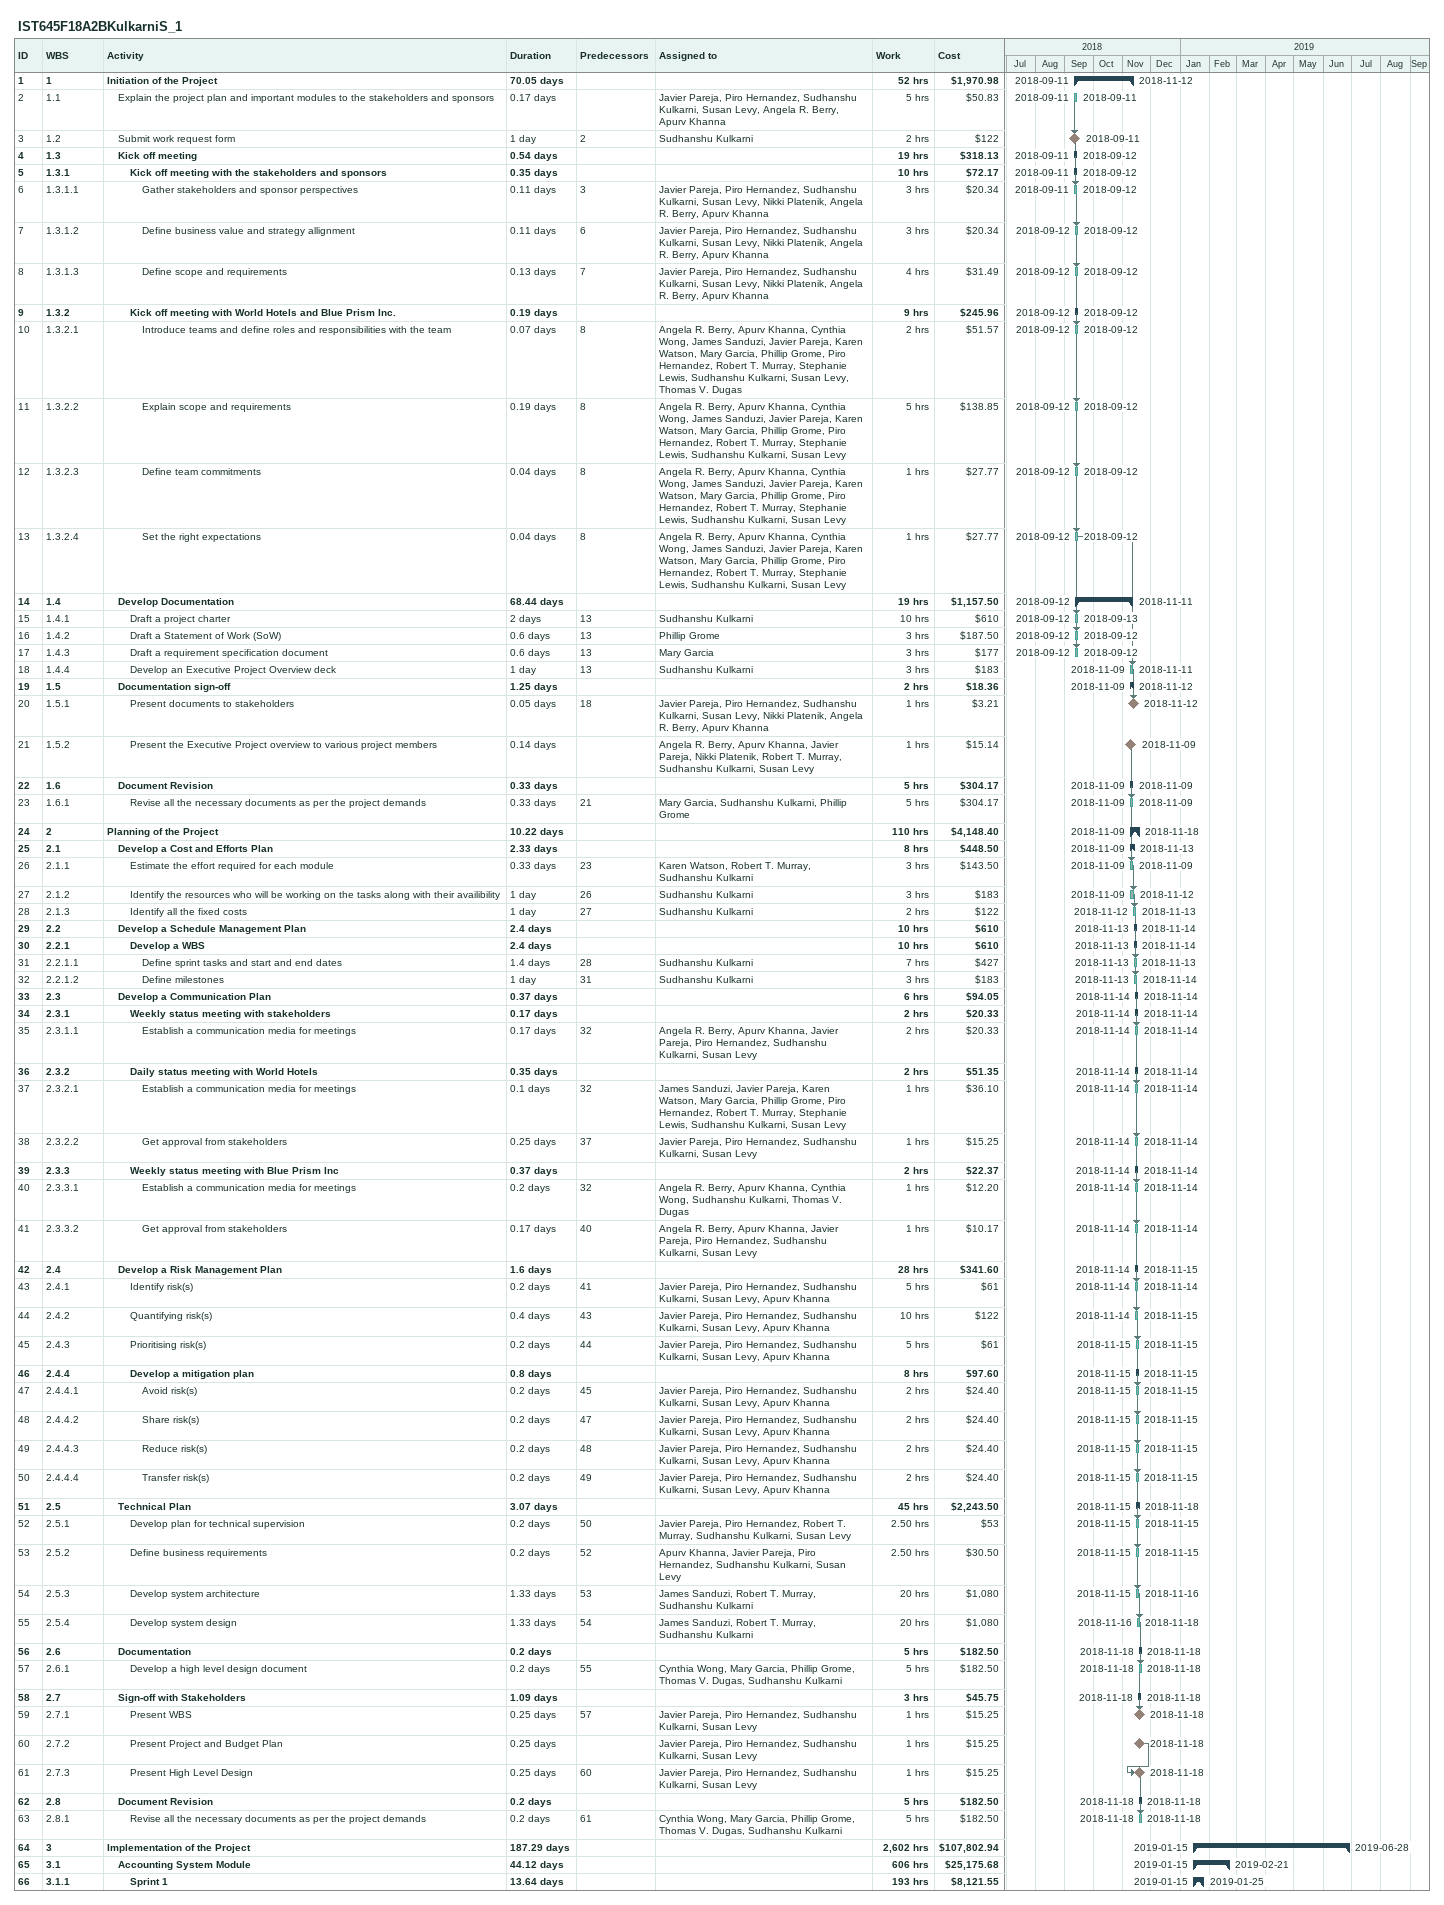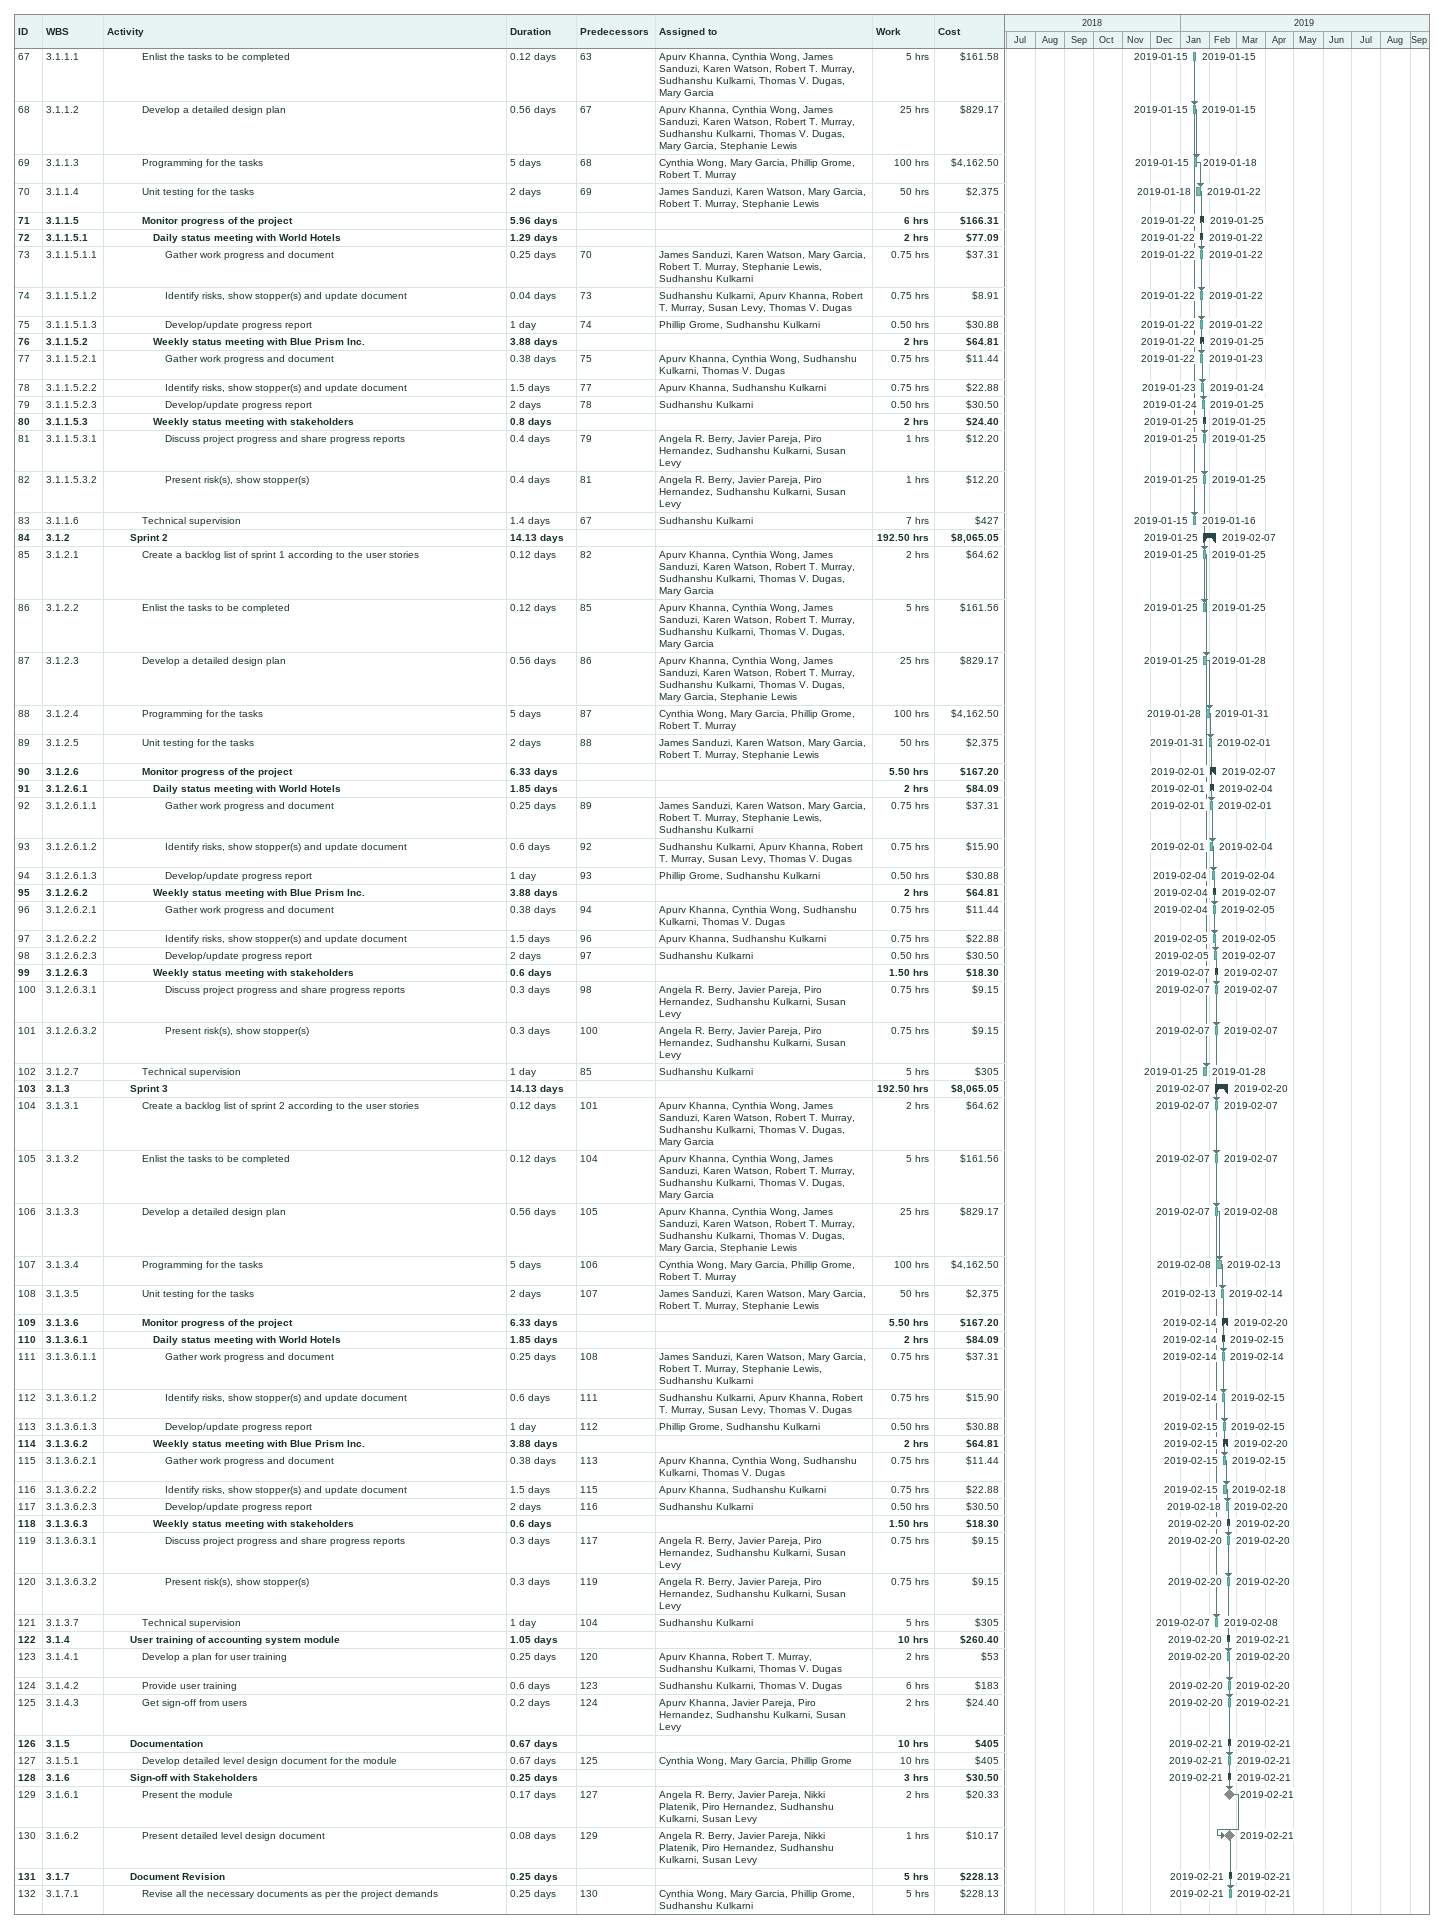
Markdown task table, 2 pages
IST645F18A2BKulkarniS_1

| ID | WBS | Task | Duration | Start | Finish | Predecessors | Resources | Work (h) | Cost ($) |
|---|---|---|---|---|---|---|---|---|---|
| 1 | 1 | **Initiation of the Project** | 70.05d | 2018-09-11 | 2018-11-12 |  |  | 52 | 1970.98 |
| 2 | 1.1 | Explain the project plan and important modules to the stakeholders and sponsors | 0.17d | 2018-09-11 | 2018-09-11 |  | Javier Pareja, Piro Hernandez, Sudhanshu Kulkarni, Susan Levy, Angela R. Berry, Apurv Khanna | 5 | 50.83 |
| 3 | 1.2 | Submit work request form | 1d | 2018-09-11 | 2018-09-11 | 2 | Sudhanshu Kulkarni | 2 | 122 |
| 4 | 1.3 | **Kick off meeting** | 0.54d | 2018-09-11 | 2018-09-12 |  |  | 19 | 318.13 |
| 5 | 1.3.1 | **Kick off meeting with the stakeholders and sponsors** | 0.35d | 2018-09-11 | 2018-09-12 |  |  | 10 | 72.17 |
| 6 | 1.3.1.1 | Gather stakeholders and sponsor perspectives | 0.11d | 2018-09-11 | 2018-09-12 | 3 | Javier Pareja, Piro Hernandez, Sudhanshu Kulkarni, Susan Levy, Nikki Platenik, Angela R. Berry, Apurv Khanna | 3 | 20.34 |
| 7 | 1.3.1.2 | Define business value and strategy allignment | 0.11d | 2018-09-12 | 2018-09-12 | 6 | Javier Pareja, Piro Hernandez, Sudhanshu Kulkarni, Susan Levy, Nikki Platenik, Angela R. Berry, Apurv Khanna | 3 | 20.34 |
| 8 | 1.3.1.3 | Define scope and requirements | 0.13d | 2018-09-12 | 2018-09-12 | 7 | Javier Pareja, Piro Hernandez, Sudhanshu Kulkarni, Susan Levy, Nikki Platenik, Angela R. Berry, Apurv Khanna | 4 | 31.49 |
| 9 | 1.3.2 | **Kick off meeting with World Hotels and Blue Prism Inc.** | 0.19d | 2018-09-12 | 2018-09-12 |  |  | 9 | 245.96 |
| 10 | 1.3.2.1 | Introduce teams and define roles and responsibilities with the team | 0.07d | 2018-09-12 | 2018-09-12 | 8 | Angela R. Berry, Apurv Khanna, Cynthia Wong, James Sanduzi, Javier Pareja, Karen Watson, Mary Garcia, Phillip Grome, Piro Hernandez, Robert T. Murray, Stephanie Lewis, Sudhanshu Kulkarni, Susan Levy, Thomas V. Dugas | 2 | 51.57 |
| 11 | 1.3.2.2 | Explain scope and requirements | 0.19d | 2018-09-12 | 2018-09-12 | 8 | Angela R. Berry, Apurv Khanna, Cynthia Wong, James Sanduzi, Javier Pareja, Karen Watson, Mary Garcia, Phillip Grome, Piro Hernandez, Robert T. Murray, Stephanie Lewis, Sudhanshu Kulkarni, Susan Levy | 5 | 138.85 |
| 12 | 1.3.2.3 | Define team commitments | 0.04d | 2018-09-12 | 2018-09-12 | 8 | Angela R. Berry, Apurv Khanna, Cynthia Wong, James Sanduzi, Javier Pareja, Karen Watson, Mary Garcia, Phillip Grome, Piro Hernandez, Robert T. Murray, Stephanie Lewis, Sudhanshu Kulkarni, Susan Levy | 1 | 27.77 |
| 13 | 1.3.2.4 | Set the right expectations | 0.04d | 2018-09-12 | 2018-09-12 | 8 | Angela R. Berry, Apurv Khanna, Cynthia Wong, James Sanduzi, Javier Pareja, Karen Watson, Mary Garcia, Phillip Grome, Piro Hernandez, Robert T. Murray, Stephanie Lewis, Sudhanshu Kulkarni, Susan Levy | 1 | 27.77 |
| 14 | 1.4 | **Develop Documentation** | 68.44d | 2018-09-12 | 2018-11-11 |  |  | 19 | 1157.50 |
| 15 | 1.4.1 | Draft a project charter | 2d | 2018-09-12 | 2018-09-13 | 13 | Sudhanshu Kulkarni | 10 | 610 |
| 16 | 1.4.2 | Draft a Statement of Work (SoW) | 0.6d | 2018-09-12 | 2018-09-12 | 13 | Phillip Grome | 3 | 187.50 |
| 17 | 1.4.3 | Draft a requirement specification document | 0.6d | 2018-09-12 | 2018-09-12 | 13 | Mary Garcia | 3 | 177 |
| 18 | 1.4.4 | Develop an Executive Project Overview deck | 1d | 2018-11-09 | 2018-11-11 | 13 | Sudhanshu Kulkarni | 3 | 183 |
| 19 | 1.5 | **Documentation sign-off** | 1.25d | 2018-11-09 | 2018-11-12 |  |  | 2 | 18.36 |
| 20 | 1.5.1 | Present documents to stakeholders | 0.05d | 2018-11-12 | 2018-11-12 | 18 | Javier Pareja, Piro Hernandez, Sudhanshu Kulkarni, Susan Levy, Nikki Platenik, Angela R. Berry, Apurv Khanna | 1 | 3.21 |
| 21 | 1.5.2 | Present the Executive Project overview to various project members | 0.14d | 2018-11-09 | 2018-11-09 |  | Angela R. Berry, Apurv Khanna, Javier Pareja, Nikki Platenik, Robert T. Murray, Sudhanshu Kulkarni, Susan Levy | 1 | 15.14 |
| 22 | 1.6 | **Document Revision** | 0.33d | 2018-11-09 | 2018-11-09 |  |  | 5 | 304.17 |
| 23 | 1.6.1 | Revise all the necessary documents as per the project demands | 0.33d | 2018-11-09 | 2018-11-09 | 21 | Mary Garcia, Sudhanshu Kulkarni, Phillip Grome | 5 | 304.17 |
| 24 | 2 | **Planning of the Project** | 10.22d | 2018-11-09 | 2018-11-18 |  |  | 110 | 4148.40 |
| 25 | 2.1 | **Develop a Cost and Efforts Plan** | 2.33d | 2018-11-09 | 2018-11-13 |  |  | 8 | 448.50 |
| 26 | 2.1.1 | Estimate the effort required for each module | 0.33d | 2018-11-09 | 2018-11-09 | 23 | Karen Watson, Robert T. Murray, Sudhanshu Kulkarni | 3 | 143.50 |
| 27 | 2.1.2 | Identify the resources who will be working on the tasks along with their availibility | 1d | 2018-11-09 | 2018-11-12 | 26 | Sudhanshu Kulkarni | 3 | 183 |
| 28 | 2.1.3 | Identify all the fixed costs | 1d | 2018-11-12 | 2018-11-13 | 27 | Sudhanshu Kulkarni | 2 | 122 |
| 29 | 2.2 | **Develop a Schedule Management Plan** | 2.4d | 2018-11-13 | 2018-11-14 |  |  | 10 | 610 |
| 30 | 2.2.1 | **Develop a WBS** | 2.4d | 2018-11-13 | 2018-11-14 |  |  | 10 | 610 |
| 31 | 2.2.1.1 | Define sprint tasks and start and end dates | 1.4d | 2018-11-13 | 2018-11-13 | 28 | Sudhanshu Kulkarni | 7 | 427 |
| 32 | 2.2.1.2 | Define milestones | 1d | 2018-11-13 | 2018-11-14 | 31 | Sudhanshu Kulkarni | 3 | 183 |
| 33 | 2.3 | **Develop a Communication Plan** | 0.37d | 2018-11-14 | 2018-11-14 |  |  | 6 | 94.05 |
| 34 | 2.3.1 | **Weekly status meeting with stakeholders** | 0.17d | 2018-11-14 | 2018-11-14 |  |  | 2 | 20.33 |
| 35 | 2.3.1.1 | Establish a communication media for meetings | 0.17d | 2018-11-14 | 2018-11-14 | 32 | Angela R. Berry, Apurv Khanna, Javier Pareja, Piro Hernandez, Sudhanshu Kulkarni, Susan Levy | 2 | 20.33 |
| 36 | 2.3.2 | **Daily status meeting with World Hotels** | 0.35d | 2018-11-14 | 2018-11-14 |  |  | 2 | 51.35 |
| 37 | 2.3.2.1 | Establish a communication media for meetings | 0.1d | 2018-11-14 | 2018-11-14 | 32 | James Sanduzi, Javier Pareja, Karen Watson, Mary Garcia, Phillip Grome, Piro Hernandez, Robert T. Murray, Stephanie Lewis, Sudhanshu Kulkarni, Susan Levy | 1 | 36.10 |
| 38 | 2.3.2.2 | Get approval from stakeholders | 0.25d | 2018-11-14 | 2018-11-14 | 37 | Javier Pareja, Piro Hernandez, Sudhanshu Kulkarni, Susan Levy | 1 | 15.25 |
| 39 | 2.3.3 | **Weekly status meeting with Blue Prism Inc** | 0.37d | 2018-11-14 | 2018-11-14 |  |  | 2 | 22.37 |
| 40 | 2.3.3.1 | Establish a communication media for meetings | 0.2d | 2018-11-14 | 2018-11-14 | 32 | Angela R. Berry, Apurv Khanna, Cynthia Wong, Sudhanshu Kulkarni, Thomas V. Dugas | 1 | 12.20 |
| 41 | 2.3.3.2 | Get approval from stakeholders | 0.17d | 2018-11-14 | 2018-11-14 | 40 | Angela R. Berry, Apurv Khanna, Javier Pareja, Piro Hernandez, Sudhanshu Kulkarni, Susan Levy | 1 | 10.17 |
| 42 | 2.4 | **Develop a Risk Management Plan** | 1.6d | 2018-11-14 | 2018-11-15 |  |  | 28 | 341.60 |
| 43 | 2.4.1 | Identify risk(s) | 0.2d | 2018-11-14 | 2018-11-14 | 41 | Javier Pareja, Piro Hernandez, Sudhanshu Kulkarni, Susan Levy, Apurv Khanna | 5 | 61 |
| 44 | 2.4.2 | Quantifying risk(s) | 0.4d | 2018-11-14 | 2018-11-15 | 43 | Javier Pareja, Piro Hernandez, Sudhanshu Kulkarni, Susan Levy, Apurv Khanna | 10 | 122 |
| 45 | 2.4.3 | Prioritising risk(s) | 0.2d | 2018-11-15 | 2018-11-15 | 44 | Javier Pareja, Piro Hernandez, Sudhanshu Kulkarni, Susan Levy, Apurv Khanna | 5 | 61 |
| 46 | 2.4.4 | **Develop a mitigation plan** | 0.8d | 2018-11-15 | 2018-11-15 |  |  | 8 | 97.60 |
| 47 | 2.4.4.1 | Avoid risk(s) | 0.2d | 2018-11-15 | 2018-11-15 | 45 | Javier Pareja, Piro Hernandez, Sudhanshu Kulkarni, Susan Levy, Apurv Khanna | 2 | 24.40 |
| 48 | 2.4.4.2 | Share risk(s) | 0.2d | 2018-11-15 | 2018-11-15 | 47 | Javier Pareja, Piro Hernandez, Sudhanshu Kulkarni, Susan Levy, Apurv Khanna | 2 | 24.40 |
| 49 | 2.4.4.3 | Reduce risk(s) | 0.2d | 2018-11-15 | 2018-11-15 | 48 | Javier Pareja, Piro Hernandez, Sudhanshu Kulkarni, Susan Levy, Apurv Khanna | 2 | 24.40 |
| 50 | 2.4.4.4 | Transfer risk(s) | 0.2d | 2018-11-15 | 2018-11-15 | 49 | Javier Pareja, Piro Hernandez, Sudhanshu Kulkarni, Susan Levy, Apurv Khanna | 2 | 24.40 |
| 51 | 2.5 | **Technical Plan** | 3.07d | 2018-11-15 | 2018-11-18 |  |  | 45 | 2243.50 |
| 52 | 2.5.1 | Develop plan for technical supervision | 0.2d | 2018-11-15 | 2018-11-15 | 50 | Javier Pareja, Piro Hernandez, Robert T. Murray, Sudhanshu Kulkarni, Susan Levy | 2.50 | 53 |
| 53 | 2.5.2 | Define business requirements | 0.2d | 2018-11-15 | 2018-11-15 | 52 | Apurv Khanna, Javier Pareja, Piro Hernandez, Sudhanshu Kulkarni, Susan Levy | 2.50 | 30.50 |
| 54 | 2.5.3 | Develop system architecture | 1.33d | 2018-11-15 | 2018-11-16 | 53 | James Sanduzi, Robert T. Murray, Sudhanshu Kulkarni | 20 | 1080 |
| 55 | 2.5.4 | Develop system design | 1.33d | 2018-11-16 | 2018-11-18 | 54 | James Sanduzi, Robert T. Murray, Sudhanshu Kulkarni | 20 | 1080 |
| 56 | 2.6 | **Documentation** | 0.2d | 2018-11-18 | 2018-11-18 |  |  | 5 | 182.50 |
| 57 | 2.6.1 | Develop a high level design document | 0.2d | 2018-11-18 | 2018-11-18 | 55 | Cynthia Wong, Mary Garcia, Phillip Grome, Thomas V. Dugas, Sudhanshu Kulkarni | 5 | 182.50 |
| 58 | 2.7 | **Sign-off with Stakeholders** | 1.09d | 2018-11-18 | 2018-11-18 |  |  | 3 | 45.75 |
| 59 | 2.7.1 | Present WBS | 0.25d | 2018-11-18 | 2018-11-18 | 57 | Javier Pareja, Piro Hernandez, Sudhanshu Kulkarni, Susan Levy | 1 | 15.25 |
| 60 | 2.7.2 | Present Project and Budget Plan | 0.25d | 2018-11-18 | 2018-11-18 |  | Javier Pareja, Piro Hernandez, Sudhanshu Kulkarni, Susan Levy | 1 | 15.25 |
| 61 | 2.7.3 | Present High Level Design | 0.25d | 2018-11-18 | 2018-11-18 | 60 | Javier Pareja, Piro Hernandez, Sudhanshu Kulkarni, Susan Levy | 1 | 15.25 |
| 62 | 2.8 | **Document Revision** | 0.2d | 2018-11-18 | 2018-11-18 |  |  | 5 | 182.50 |
| 63 | 2.8.1 | Revise all the necessary documents as per the project demands | 0.2d | 2018-11-18 | 2018-11-18 | 61 | Cynthia Wong, Mary Garcia, Phillip Grome, Thomas V. Dugas, Sudhanshu Kulkarni | 5 | 182.50 |
| 64 | 3 | **Implementation of the Project** | 187.29d | 2019-01-15 | 2019-06-28 |  |  | 2602 | 107802.94 |
| 65 | 3.1 | **Accounting System Module** | 44.12d | 2019-01-15 | 2019-02-21 |  |  | 606 | 25175.68 |
| 66 | 3.1.1 | **Sprint 1** | 13.64d | 2019-01-15 | 2019-01-25 |  |  | 193 | 8121.55 |
| 67 | 3.1.1.1 | Enlist the tasks to be completed | 0.12d | 2019-01-15 | 2019-01-15 | 63 | Apurv Khanna, Cynthia Wong, James Sanduzi, Karen Watson, Robert T. Murray, Sudhanshu Kulkarni, Thomas V. Dugas, Mary Garcia | 5 | 161.58 |
| 68 | 3.1.1.2 | Develop a detailed design plan | 0.56d | 2019-01-15 | 2019-01-15 | 67 | Apurv Khanna, Cynthia Wong, James Sanduzi, Karen Watson, Robert T. Murray, Sudhanshu Kulkarni, Thomas V. Dugas, Mary Garcia, Stephanie Lewis | 25 | 829.17 |
| 69 | 3.1.1.3 | Programming for the tasks | 5d | 2019-01-15 | 2019-01-18 | 68 | Cynthia Wong, Mary Garcia, Phillip Grome, Robert T. Murray | 100 | 4162.50 |
| 70 | 3.1.1.4 | Unit testing for the tasks | 2d | 2019-01-18 | 2019-01-22 | 69 | James Sanduzi, Karen Watson, Mary Garcia, Robert T. Murray, Stephanie Lewis | 50 | 2375 |
| 71 | 3.1.1.5 | **Monitor progress of the project** | 5.96d | 2019-01-22 | 2019-01-25 |  |  | 6 | 166.31 |
| 72 | 3.1.1.5.1 | **Daily status meeting with World Hotels** | 1.29d | 2019-01-22 | 2019-01-22 |  |  | 2 | 77.09 |
| 73 | 3.1.1.5.1.1 | Gather work progress and document | 0.25d | 2019-01-22 | 2019-01-22 | 70 | James Sanduzi, Karen Watson, Mary Garcia, Robert T. Murray, Stephanie Lewis, Sudhanshu Kulkarni | 0.75 | 37.31 |
| 74 | 3.1.1.5.1.2 | Identify risks, show stopper(s) and update document | 0.04d | 2019-01-22 | 2019-01-22 | 73 | Sudhanshu Kulkarni, Apurv Khanna, Robert T. Murray, Susan Levy, Thomas V. Dugas | 0.75 | 8.91 |
| 75 | 3.1.1.5.1.3 | Develop/update progress report | 1d | 2019-01-22 | 2019-01-22 | 74 | Phillip Grome, Sudhanshu Kulkarni | 0.50 | 30.88 |
| 76 | 3.1.1.5.2 | **Weekly status meeting with Blue Prism Inc.** | 3.88d | 2019-01-22 | 2019-01-25 |  |  | 2 | 64.81 |
| 77 | 3.1.1.5.2.1 | Gather work progress and document | 0.38d | 2019-01-22 | 2019-01-23 | 75 | Apurv Khanna, Cynthia Wong, Sudhanshu Kulkarni, Thomas V. Dugas | 0.75 | 11.44 |
| 78 | 3.1.1.5.2.2 | Identify risks, show stopper(s) and update document | 1.5d | 2019-01-23 | 2019-01-24 | 77 | Apurv Khanna, Sudhanshu Kulkarni | 0.75 | 22.88 |
| 79 | 3.1.1.5.2.3 | Develop/update progress report | 2d | 2019-01-24 | 2019-01-25 | 78 | Sudhanshu Kulkarni | 0.50 | 30.50 |
| 80 | 3.1.1.5.3 | **Weekly status meeting with stakeholders** | 0.8d | 2019-01-25 | 2019-01-25 |  |  | 2 | 24.40 |
| 81 | 3.1.1.5.3.1 | Discuss project progress and share progress reports | 0.4d | 2019-01-25 | 2019-01-25 | 79 | Angela R. Berry, Javier Pareja, Piro Hernandez, Sudhanshu Kulkarni, Susan Levy | 1 | 12.20 |
| 82 | 3.1.1.5.3.2 | Present risk(s), show stopper(s) | 0.4d | 2019-01-25 | 2019-01-25 | 81 | Angela R. Berry, Javier Pareja, Piro Hernandez, Sudhanshu Kulkarni, Susan Levy | 1 | 12.20 |
| 83 | 3.1.1.6 | Technical supervision | 1.4d | 2019-01-15 | 2019-01-16 | 67 | Sudhanshu Kulkarni | 7 | 427 |
| 84 | 3.1.2 | **Sprint 2** | 14.13d | 2019-01-25 | 2019-02-07 |  |  | 192.50 | 8065.05 |
| 85 | 3.1.2.1 | Create a backlog list of sprint 1 according to the user stories | 0.12d | 2019-01-25 | 2019-01-25 | 82 | Apurv Khanna, Cynthia Wong, James Sanduzi, Karen Watson, Robert T. Murray, Sudhanshu Kulkarni, Thomas V. Dugas, Mary Garcia | 2 | 64.62 |
| 86 | 3.1.2.2 | Enlist the tasks to be completed | 0.12d | 2019-01-25 | 2019-01-25 | 85 | Apurv Khanna, Cynthia Wong, James Sanduzi, Karen Watson, Robert T. Murray, Sudhanshu Kulkarni, Thomas V. Dugas, Mary Garcia | 5 | 161.56 |
| 87 | 3.1.2.3 | Develop a detailed design plan | 0.56d | 2019-01-25 | 2019-01-28 | 86 | Apurv Khanna, Cynthia Wong, James Sanduzi, Karen Watson, Robert T. Murray, Sudhanshu Kulkarni, Thomas V. Dugas, Mary Garcia, Stephanie Lewis | 25 | 829.17 |
| 88 | 3.1.2.4 | Programming for the tasks | 5d | 2019-01-28 | 2019-01-31 | 87 | Cynthia Wong, Mary Garcia, Phillip Grome, Robert T. Murray | 100 | 4162.50 |
| 89 | 3.1.2.5 | Unit testing for the tasks | 2d | 2019-01-31 | 2019-02-01 | 88 | James Sanduzi, Karen Watson, Mary Garcia, Robert T. Murray, Stephanie Lewis | 50 | 2375 |
| 90 | 3.1.2.6 | **Monitor progress of the project** | 6.33d | 2019-02-01 | 2019-02-07 |  |  | 5.50 | 167.20 |
| 91 | 3.1.2.6.1 | **Daily status meeting with World Hotels** | 1.85d | 2019-02-01 | 2019-02-04 |  |  | 2 | 84.09 |
| 92 | 3.1.2.6.1.1 | Gather work progress and document | 0.25d | 2019-02-01 | 2019-02-01 | 89 | James Sanduzi, Karen Watson, Mary Garcia, Robert T. Murray, Stephanie Lewis, Sudhanshu Kulkarni | 0.75 | 37.31 |
| 93 | 3.1.2.6.1.2 | Identify risks, show stopper(s) and update document | 0.6d | 2019-02-01 | 2019-02-04 | 92 | Sudhanshu Kulkarni, Apurv Khanna, Robert T. Murray, Susan Levy, Thomas V. Dugas | 0.75 | 15.90 |
| 94 | 3.1.2.6.1.3 | Develop/update progress report | 1d | 2019-02-04 | 2019-02-04 | 93 | Phillip Grome, Sudhanshu Kulkarni | 0.50 | 30.88 |
| 95 | 3.1.2.6.2 | **Weekly status meeting with Blue Prism Inc.** | 3.88d | 2019-02-04 | 2019-02-07 |  |  | 2 | 64.81 |
| 96 | 3.1.2.6.2.1 | Gather work progress and document | 0.38d | 2019-02-04 | 2019-02-05 | 94 | Apurv Khanna, Cynthia Wong, Sudhanshu Kulkarni, Thomas V. Dugas | 0.75 | 11.44 |
| 97 | 3.1.2.6.2.2 | Identify risks, show stopper(s) and update document | 1.5d | 2019-02-05 | 2019-02-05 | 96 | Apurv Khanna, Sudhanshu Kulkarni | 0.75 | 22.88 |
| 98 | 3.1.2.6.2.3 | Develop/update progress report | 2d | 2019-02-05 | 2019-02-07 | 97 | Sudhanshu Kulkarni | 0.50 | 30.50 |
| 99 | 3.1.2.6.3 | **Weekly status meeting with stakeholders** | 0.6d | 2019-02-07 | 2019-02-07 |  |  | 1.50 | 18.30 |
| 100 | 3.1.2.6.3.1 | Discuss project progress and share progress reports | 0.3d | 2019-02-07 | 2019-02-07 | 98 | Angela R. Berry, Javier Pareja, Piro Hernandez, Sudhanshu Kulkarni, Susan Levy | 0.75 | 9.15 |
| 101 | 3.1.2.6.3.2 | Present risk(s), show stopper(s) | 0.3d | 2019-02-07 | 2019-02-07 | 100 | Angela R. Berry, Javier Pareja, Piro Hernandez, Sudhanshu Kulkarni, Susan Levy | 0.75 | 9.15 |
| 102 | 3.1.2.7 | Technical supervision | 1d | 2019-01-25 | 2019-01-28 | 85 | Sudhanshu Kulkarni | 5 | 305 |
| 103 | 3.1.3 | **Sprint 3** | 14.13d | 2019-02-07 | 2019-02-20 |  |  | 192.50 | 8065.05 |
| 104 | 3.1.3.1 | Create a backlog list of sprint 2 according to the user stories | 0.12d | 2019-02-07 | 2019-02-07 | 101 | Apurv Khanna, Cynthia Wong, James Sanduzi, Karen Watson, Robert T. Murray, Sudhanshu Kulkarni, Thomas V. Dugas, Mary Garcia | 2 | 64.62 |
| 105 | 3.1.3.2 | Enlist the tasks to be completed | 0.12d | 2019-02-07 | 2019-02-07 | 104 | Apurv Khanna, Cynthia Wong, James Sanduzi, Karen Watson, Robert T. Murray, Sudhanshu Kulkarni, Thomas V. Dugas, Mary Garcia | 5 | 161.56 |
| 106 | 3.1.3.3 | Develop a detailed design plan | 0.56d | 2019-02-07 | 2019-02-08 | 105 | Apurv Khanna, Cynthia Wong, James Sanduzi, Karen Watson, Robert T. Murray, Sudhanshu Kulkarni, Thomas V. Dugas, Mary Garcia, Stephanie Lewis | 25 | 829.17 |
| 107 | 3.1.3.4 | Programming for the tasks | 5d | 2019-02-08 | 2019-02-13 | 106 | Cynthia Wong, Mary Garcia, Phillip Grome, Robert T. Murray | 100 | 4162.50 |
| 108 | 3.1.3.5 | Unit testing for the tasks | 2d | 2019-02-13 | 2019-02-14 | 107 | James Sanduzi, Karen Watson, Mary Garcia, Robert T. Murray, Stephanie Lewis | 50 | 2375 |
| 109 | 3.1.3.6 | **Monitor progress of the project** | 6.33d | 2019-02-14 | 2019-02-20 |  |  | 5.50 | 167.20 |
| 110 | 3.1.3.6.1 | **Daily status meeting with World Hotels** | 1.85d | 2019-02-14 | 2019-02-15 |  |  | 2 | 84.09 |
| 111 | 3.1.3.6.1.1 | Gather work progress and document | 0.25d | 2019-02-14 | 2019-02-14 | 108 | James Sanduzi, Karen Watson, Mary Garcia, Robert T. Murray, Stephanie Lewis, Sudhanshu Kulkarni | 0.75 | 37.31 |
| 112 | 3.1.3.6.1.2 | Identify risks, show stopper(s) and update document | 0.6d | 2019-02-14 | 2019-02-15 | 111 | Sudhanshu Kulkarni, Apurv Khanna, Robert T. Murray, Susan Levy, Thomas V. Dugas | 0.75 | 15.90 |
| 113 | 3.1.3.6.1.3 | Develop/update progress report | 1d | 2019-02-15 | 2019-02-15 | 112 | Phillip Grome, Sudhanshu Kulkarni | 0.50 | 30.88 |
| 114 | 3.1.3.6.2 | **Weekly status meeting with Blue Prism Inc.** | 3.88d | 2019-02-15 | 2019-02-20 |  |  | 2 | 64.81 |
| 115 | 3.1.3.6.2.1 | Gather work progress and document | 0.38d | 2019-02-15 | 2019-02-15 | 113 | Apurv Khanna, Cynthia Wong, Sudhanshu Kulkarni, Thomas V. Dugas | 0.75 | 11.44 |
| 116 | 3.1.3.6.2.2 | Identify risks, show stopper(s) and update document | 1.5d | 2019-02-15 | 2019-02-18 | 115 | Apurv Khanna, Sudhanshu Kulkarni | 0.75 | 22.88 |
| 117 | 3.1.3.6.2.3 | Develop/update progress report | 2d | 2019-02-18 | 2019-02-20 | 116 | Sudhanshu Kulkarni | 0.50 | 30.50 |
| 118 | 3.1.3.6.3 | **Weekly status meeting with stakeholders** | 0.6d | 2019-02-20 | 2019-02-20 |  |  | 1.50 | 18.30 |
| 119 | 3.1.3.6.3.1 | Discuss project progress and share progress reports | 0.3d | 2019-02-20 | 2019-02-20 | 117 | Angela R. Berry, Javier Pareja, Piro Hernandez, Sudhanshu Kulkarni, Susan Levy | 0.75 | 9.15 |
| 120 | 3.1.3.6.3.2 | Present risk(s), show stopper(s) | 0.3d | 2019-02-20 | 2019-02-20 | 119 | Angela R. Berry, Javier Pareja, Piro Hernandez, Sudhanshu Kulkarni, Susan Levy | 0.75 | 9.15 |
| 121 | 3.1.3.7 | Technical supervision | 1d | 2019-02-07 | 2019-02-08 | 104 | Sudhanshu Kulkarni | 5 | 305 |
| 122 | 3.1.4 | **User training of accounting system module** | 1.05d | 2019-02-20 | 2019-02-21 |  |  | 10 | 260.40 |
| 123 | 3.1.4.1 | Develop a plan for user training | 0.25d | 2019-02-20 | 2019-02-20 | 120 | Apurv Khanna, Robert T. Murray, Sudhanshu Kulkarni, Thomas V. Dugas | 2 | 53 |
| 124 | 3.1.4.2 | Provide user training | 0.6d | 2019-02-20 | 2019-02-20 | 123 | Sudhanshu Kulkarni, Thomas V. Dugas | 6 | 183 |
| 125 | 3.1.4.3 | Get sign-off from users | 0.2d | 2019-02-20 | 2019-02-21 | 124 | Apurv Khanna, Javier Pareja, Piro Hernandez, Sudhanshu Kulkarni, Susan Levy | 2 | 24.40 |
| 126 | 3.1.5 | **Documentation** | 0.67d | 2019-02-21 | 2019-02-21 |  |  | 10 | 405 |
| 127 | 3.1.5.1 | Develop detailed level design document for the module | 0.67d | 2019-02-21 | 2019-02-21 | 125 | Cynthia Wong, Mary Garcia, Phillip Grome | 10 | 405 |
| 128 | 3.1.6 | **Sign-off with Stakeholders** | 0.25d | 2019-02-21 | 2019-02-21 |  |  | 3 | 30.50 |
| 129 | 3.1.6.1 | Present the module | 0.17d | 2019-02-21 | 2019-02-21 | 127 | Angela R. Berry, Javier Pareja, Nikki Platenik, Piro Hernandez, Sudhanshu Kulkarni, Susan Levy | 2 | 20.33 |
| 130 | 3.1.6.2 | Present detailed level design document | 0.08d | 2019-02-21 | 2019-02-21 | 129 | Angela R. Berry, Javier Pareja, Nikki Platenik, Piro Hernandez, Sudhanshu Kulkarni, Susan Levy | 1 | 10.17 |
| 131 | 3.1.7 | **Document Revision** | 0.25d | 2019-02-21 | 2019-02-21 |  |  | 5 | 228.13 |
| 132 | 3.1.7.1 | Revise all the necessary documents as per the project demands | 0.25d | 2019-02-21 | 2019-02-21 | 130 | Cynthia Wong, Mary Garcia, Phillip Grome, Sudhanshu Kulkarni | 5 | 228.13 |
